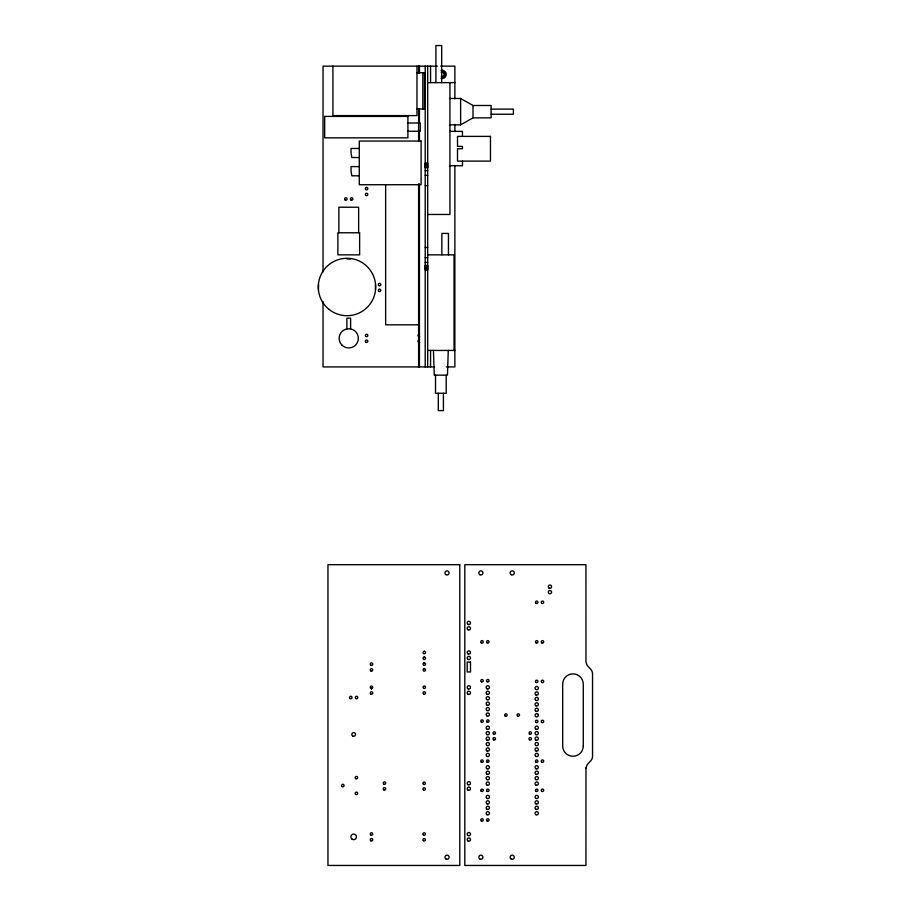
<?xml version="1.0" encoding="UTF-8"?>
<svg xmlns="http://www.w3.org/2000/svg" width="911" height="911" viewBox="0 0 911 911"><rect width="100%" height="100%" fill="white"/><g stroke="black" fill="none" stroke-linecap="round" stroke-linejoin="round"><path stroke-width="1.37" d="M318.474 289.459L318.554 284.517M375.412 289.459L375.491 284.517M448.28 350.439L447.449 375.161L434.274 375.161L433.442 350.439M449.932 124.853L460.636 124.853L473.003 117.849L491.131 117.849L491.131 105.494L473.003 105.494L460.636 98.479L449.932 98.479M366.279 187.495A1.241 1.241 0 0 1 367.782 189.01A1.241 1.241 0 0 1 365.721 189.556A1.241 1.241 0 0 1 366.279 187.495L366.598 187.45M423.979 651.331A1.241 1.241 0 0 1 425.494 652.845A1.241 1.241 0 0 1 423.421 653.403A1.241 1.241 0 0 1 423.979 651.331L424.298 651.285M423.979 657.093A1.241 1.241 0 0 1 425.494 658.607A1.241 1.241 0 0 1 423.421 659.165A1.241 1.241 0 0 1 423.979 657.093L424.298 657.059M423.979 662.946A1.241 1.241 0 0 1 425.494 664.461A1.241 1.241 0 0 1 423.421 665.019A1.241 1.241 0 0 1 423.979 662.946L424.298 662.912M423.979 668.72A1.241 1.241 0 0 1 425.494 670.234A1.241 1.241 0 0 1 423.421 670.781A1.241 1.241 0 0 1 423.979 668.72L424.298 668.674M437.314 66.15L323.029 66.15L323.029 271.865M440.696 66.15L454.874 66.15L454.874 98.787M416.965 72.743L425.209 72.743M427.68 82.628L454.874 82.628M416.965 109.001L425.209 109.001M491.131 109.115L513.383 109.115L513.383 114.217L491.131 114.217M407.9 123.008L420.267 123.008L420.267 131.252L407.9 131.252M449.932 131.378L462.446 131.378L462.446 136.388M359.287 148.47L351.042 148.47L351.042 153.002L351.862 157.535L359.287 157.535M425.209 163.035L427.68 163.035M425.209 163.604L427.68 163.604M425.209 164.174L427.68 164.174M425.209 164.743L427.68 164.743M425.209 165.29L427.68 165.29M449.932 165.734L462.446 165.734L462.446 161.11M425.209 165.813L427.68 165.813M425.209 166.326L427.68 166.326M359.287 166.599L351.042 166.599L351.042 171.211L351.862 175.812L359.287 175.812M425.209 166.815L427.68 166.815M425.209 167.271L427.68 167.271M425.209 167.692L427.68 167.692M425.209 170.676L427.68 170.676M425.209 175.333L427.68 175.333M425.209 185.639L427.68 185.639M427.68 214.472L449.932 214.472L449.932 82.628M425.209 247.439L427.68 247.439M427.68 254.852L454.042 254.852L454.042 350.439M425.209 257.733L427.68 257.733M347.023 258.975L350.484 258.975M425.209 262.402L427.68 262.402M425.209 265.374L427.68 265.374M425.209 265.807L427.68 265.807M425.209 266.263L427.68 266.263M425.209 266.741L427.68 266.741M425.209 267.253L427.68 267.253M425.209 267.788L427.68 267.788M425.209 268.335L427.68 268.335M425.209 268.893L427.68 268.893M425.209 269.462L427.68 269.462M425.209 270.043L427.68 270.043M418.616 324.817L385.649 324.817L385.649 184.728M427.68 350.439L454.874 350.439M434.615 366.917L323.029 366.917L323.029 301.655M446.367 366.917L454.874 366.917L454.874 165.46M538.299 714.839L538.355 715.26A1.651 1.651 0 0 1 535.884 716.695A1.651 1.651 0 0 1 535.884 713.837A1.651 1.651 0 0 1 538.355 715.26M473.003 105.494L473.003 117.849M460.636 98.479L460.636 124.853M454.874 124.317L454.874 131.412M448.451 254.852L448.451 233.432L441.858 233.432L441.858 254.852M446.196 375.161L446.196 393.29L435.526 393.29L435.526 375.161M443.418 393.29L443.418 410.599L438.305 410.599L438.305 393.29M441.687 82.628L441.687 45.55L435.913 45.55L435.913 82.628M430.561 66.15L430.561 82.628M430.561 350.439L430.561 366.917M427.68 66.15L427.68 366.917M425.209 66.15L425.209 366.917M424.469 72.743L424.469 109.001M422.818 72.743L422.818 109.001M419.436 66.15L419.436 73.244M419.436 108.716L419.436 122.905M419.436 131.412L419.436 141.342M419.436 183.908L419.436 366.917M418.616 66.15L418.616 73.244M418.616 108.716L418.616 141.342M418.616 183.908L418.616 366.917M416.965 66.15L416.965 115.595L332.914 115.595L332.914 66.15M371.517 687.623L371.517 689.274M358.638 232.772L358.638 207.23L338.869 207.23L338.869 232.772M350.61 329.247L350.61 318.19L346.897 318.19L346.897 329.247M441.026 70.409A4.122 4.122 0 0 1 446.219 74.395A4.122 4.122 0 0 1 441.026 78.369M441.368 71.684A2.801 2.801 0 0 1 444.898 74.395A2.801 2.801 0 0 1 441.368 77.093M441.243 72.538A2.061 2.061 0 0 1 444.158 74.326A2.061 2.061 0 0 1 441.38 76.342M419.664 342.399A1.241 1.241 0 0 1 418.035 341.306A1.241 1.241 0 0 1 419.504 340.008M419.664 336.626A1.241 1.241 0 0 1 418.035 335.544A1.241 1.241 0 0 1 419.504 334.246M585.967 767.996L585.944 865.45L464.815 865.45L464.815 564.683L585.944 564.683L585.967 662.138L587.139 665.337L590.613 669.198A6.593 6.593 0 0 1 592.537 673.867L592.537 756.267A6.593 6.593 0 0 1 590.613 760.924L587.139 764.784L585.967 767.996M407.9 116.414L324.669 116.414L324.669 137.846L407.9 137.846L407.9 116.414M490.471 136.388L457.504 136.388L457.504 146.386L462.446 146.386L462.446 148.744L457.504 148.744L457.504 161.11L490.471 161.11L490.471 136.388M421.087 141.057L359.287 141.057L359.287 184.728L421.087 184.728L421.087 141.057M359.629 232.772L337.879 232.772L337.879 254.852L359.629 254.852L359.629 232.772M459.793 564.683L327.949 564.683L327.949 865.45L459.793 865.45L459.793 564.683M470.497 662.081L467.195 662.081L467.195 671.976L470.497 671.976L470.497 662.081M583.279 745.961L583.279 684.161A10.306 10.306 0 0 0 572.985 673.867A10.306 10.306 0 0 0 562.679 684.161L562.679 745.961A10.306 10.306 0 0 0 572.985 756.267A10.306 10.306 0 0 0 583.279 745.961M329.133 309.478A28.708 28.708 0 0 0 375.378 291.201A28.708 28.708 0 0 0 336.421 260.295A28.708 28.708 0 0 0 329.133 309.478M535.884 729.187A1.651 1.651 0 0 0 538.355 727.764A1.651 1.651 0 0 0 535.884 726.329A1.651 1.651 0 0 0 535.884 729.187M535.884 734.619A1.651 1.651 0 0 0 538.355 733.196A1.651 1.651 0 0 0 535.884 731.772A1.651 1.651 0 0 0 535.884 734.619M535.884 740.062A1.651 1.651 0 0 0 538.355 738.639A1.651 1.651 0 0 0 535.884 737.204A1.651 1.651 0 0 0 535.884 740.062M535.884 745.505A1.651 1.651 0 0 0 538.355 744.071A1.651 1.651 0 0 0 535.884 742.647A1.651 1.651 0 0 0 535.884 745.505M535.884 750.937A1.651 1.651 0 0 0 538.355 749.514A1.651 1.651 0 0 0 535.884 748.09A1.651 1.651 0 0 0 535.884 750.937M535.543 756.119A1.651 1.651 0 0 0 538.299 755.378A1.651 1.651 0 0 0 536.272 753.363A1.651 1.651 0 0 0 535.543 756.119M486.975 729.187A1.651 1.651 0 0 0 489.446 727.764A1.651 1.651 0 0 0 486.975 726.329A1.651 1.651 0 0 0 486.975 729.187M486.975 734.619A1.651 1.651 0 0 0 489.446 733.196A1.651 1.651 0 0 0 486.975 731.772A1.651 1.651 0 0 0 486.975 734.619M486.975 740.062A1.651 1.651 0 0 0 489.446 738.639A1.651 1.651 0 0 0 486.975 737.204A1.651 1.651 0 0 0 486.975 740.062M486.975 745.505A1.651 1.651 0 0 0 489.446 744.071A1.651 1.651 0 0 0 486.975 742.647A1.651 1.651 0 0 0 486.975 745.505M486.975 750.937A1.651 1.651 0 0 0 489.446 749.514A1.651 1.651 0 0 0 486.975 748.09A1.651 1.651 0 0 0 486.975 750.937M486.633 756.119A1.651 1.651 0 0 0 489.389 755.378A1.651 1.651 0 0 0 487.374 753.363A1.651 1.651 0 0 0 486.633 756.119M535.884 768.736A1.651 1.651 0 0 0 538.355 767.313A1.651 1.651 0 0 0 535.884 765.889A1.651 1.651 0 0 0 535.884 768.736M535.884 774.179A1.651 1.651 0 0 0 538.355 772.756A1.651 1.651 0 0 0 535.884 771.321A1.651 1.651 0 0 0 535.884 774.179M535.884 779.611A1.651 1.651 0 0 0 538.355 778.188A1.651 1.651 0 0 0 535.884 776.764A1.651 1.651 0 0 0 535.884 779.611M535.884 785.054A1.651 1.651 0 0 0 538.355 783.631A1.651 1.651 0 0 0 535.884 782.196A1.651 1.651 0 0 0 535.884 785.054M486.975 768.736A1.651 1.651 0 0 0 489.446 767.313A1.651 1.651 0 0 0 486.975 765.889A1.651 1.651 0 0 0 486.975 768.736M486.975 774.179A1.651 1.651 0 0 0 489.446 772.756A1.651 1.651 0 0 0 486.975 771.321A1.651 1.651 0 0 0 486.975 774.179M486.975 779.611A1.651 1.651 0 0 0 489.446 778.188A1.651 1.651 0 0 0 486.975 776.764A1.651 1.651 0 0 0 486.975 779.611M486.975 785.054A1.651 1.651 0 0 0 489.446 783.631A1.651 1.651 0 0 0 486.975 782.196A1.651 1.651 0 0 0 486.975 785.054M535.884 798.4A1.651 1.651 0 0 0 538.355 796.977A1.651 1.651 0 0 0 535.884 795.554A1.651 1.651 0 0 0 535.884 798.4M535.884 803.844A1.651 1.651 0 0 0 538.355 802.42A1.651 1.651 0 0 0 535.884 800.985A1.651 1.651 0 0 0 535.884 803.844M535.884 809.275A1.651 1.651 0 0 0 538.355 807.852A1.651 1.651 0 0 0 535.884 806.429A1.651 1.651 0 0 0 535.884 809.275M535.884 814.719A1.651 1.651 0 0 0 538.355 813.295A1.651 1.651 0 0 0 535.884 811.86A1.651 1.651 0 0 0 535.884 814.719M486.975 798.4A1.651 1.651 0 0 0 489.446 796.977A1.651 1.651 0 0 0 486.975 795.554A1.651 1.651 0 0 0 486.975 798.4M486.975 803.844A1.651 1.651 0 0 0 489.446 802.42A1.651 1.651 0 0 0 486.975 800.985A1.651 1.651 0 0 0 486.975 803.844M486.975 809.275A1.651 1.651 0 0 0 489.446 807.852A1.651 1.651 0 0 0 486.975 806.429A1.651 1.651 0 0 0 486.975 809.275M486.975 814.719A1.651 1.651 0 0 0 489.446 813.295A1.651 1.651 0 0 0 486.975 811.86A1.651 1.651 0 0 0 486.975 814.719M486.975 688.807A1.651 1.651 0 0 0 489.446 687.384A1.651 1.651 0 0 0 486.975 685.949A1.651 1.651 0 0 0 486.975 688.807M486.975 694.25A1.651 1.651 0 0 0 489.446 692.815A1.651 1.651 0 0 0 486.975 691.392A1.651 1.651 0 0 0 486.975 694.25M486.975 699.682A1.651 1.651 0 0 0 489.446 698.259A1.651 1.651 0 0 0 486.975 696.835A1.651 1.651 0 0 0 486.975 699.682M486.975 705.125A1.651 1.651 0 0 0 489.446 703.702A1.651 1.651 0 0 0 486.975 702.267A1.651 1.651 0 0 0 486.975 705.125M486.975 710.557A1.651 1.651 0 0 0 489.446 709.134A1.651 1.651 0 0 0 486.975 707.71A1.651 1.651 0 0 0 486.975 710.557M486.633 715.739A1.651 1.651 0 0 0 489.389 714.998A1.651 1.651 0 0 0 487.374 712.983A1.651 1.651 0 0 0 486.633 715.739M535.543 689.24A1.651 1.651 0 0 0 538.299 688.5A1.651 1.651 0 0 0 536.272 686.473A1.651 1.651 0 0 0 535.543 689.24M535.884 694.934A1.651 1.651 0 0 0 538.355 693.51A1.651 1.651 0 0 0 535.884 692.087A1.651 1.651 0 0 0 535.884 694.934M535.884 700.377A1.651 1.651 0 0 0 538.355 698.942A1.651 1.651 0 0 0 535.884 697.519A1.651 1.651 0 0 0 535.884 700.377M535.884 705.809A1.651 1.651 0 0 0 538.355 704.385A1.651 1.651 0 0 0 535.884 702.962A1.651 1.651 0 0 0 535.884 705.809M535.884 711.252A1.651 1.651 0 0 0 538.355 709.828A1.651 1.651 0 0 0 535.884 708.394A1.651 1.651 0 0 0 535.884 711.252M467.685 835.319A1.651 1.651 0 0 0 470.44 834.578A1.651 1.651 0 0 0 468.425 832.563A1.651 1.651 0 0 0 467.685 835.319M468.026 841.012A1.651 1.651 0 0 0 470.497 839.589A1.651 1.651 0 0 0 468.026 838.166A1.651 1.651 0 0 0 468.026 841.012M468.026 688.807A1.651 1.651 0 0 0 470.497 687.384A1.651 1.651 0 0 0 468.026 685.949A1.651 1.651 0 0 0 468.026 688.807M468.026 694.25A1.651 1.651 0 0 0 470.497 692.815A1.651 1.651 0 0 0 468.026 691.392A1.651 1.651 0 0 0 468.026 694.25M468.026 784.69A1.651 1.651 0 0 0 470.497 783.255A1.651 1.651 0 0 0 468.026 781.832A1.651 1.651 0 0 0 468.026 784.69M468.026 790.122A1.651 1.651 0 0 0 470.497 788.698A1.651 1.651 0 0 0 468.026 787.275A1.651 1.651 0 0 0 468.026 790.122M549.105 593.551A1.651 1.651 0 0 0 551.576 592.116A1.651 1.651 0 0 0 549.105 590.692A1.651 1.651 0 0 0 549.105 593.551M549.105 588.107A1.651 1.651 0 0 0 551.576 586.684A1.651 1.651 0 0 0 549.105 585.249A1.651 1.651 0 0 0 549.105 588.107M511.128 858.971A2.061 2.061 0 0 0 514.26 857.262A2.061 2.061 0 0 0 511.208 855.406A2.061 2.061 0 0 0 511.128 858.971M479.858 858.993A2.061 2.061 0 0 0 482.944 857.205A2.061 2.061 0 0 0 479.858 855.429A2.061 2.061 0 0 0 479.858 858.993M511.162 574.704A2.061 2.061 0 0 0 514.26 572.917A2.061 2.061 0 0 0 511.162 571.14A2.061 2.061 0 0 0 511.162 574.704M479.858 574.704A2.061 2.061 0 0 0 482.944 572.917A2.061 2.061 0 0 0 479.858 571.14A2.061 2.061 0 0 0 479.858 574.704M468.026 653.95A1.651 1.651 0 0 0 470.497 652.527A1.651 1.651 0 0 0 468.026 651.092A1.651 1.651 0 0 0 468.026 653.95M468.026 659.393A1.651 1.651 0 0 0 470.497 657.958A1.651 1.651 0 0 0 468.026 656.535A1.651 1.651 0 0 0 468.026 659.393M468.026 624.365A1.651 1.651 0 0 0 470.497 622.942A1.651 1.651 0 0 0 468.026 621.507A1.651 1.651 0 0 0 468.026 624.365M468.026 629.808A1.651 1.651 0 0 0 470.497 628.374A1.651 1.651 0 0 0 468.026 626.95A1.651 1.651 0 0 0 468.026 629.808M517.676 716.137A1.241 1.241 0 0 0 519.521 715.067A1.241 1.241 0 0 0 517.676 713.996A1.241 1.241 0 0 0 517.676 716.137M505.058 715.944A1.241 1.241 0 0 0 507.12 715.386A1.241 1.241 0 0 0 505.605 713.871A1.241 1.241 0 0 0 505.058 715.944M487.18 722.172A1.241 1.241 0 0 0 489.036 721.102A1.241 1.241 0 0 0 487.18 720.032A1.241 1.241 0 0 0 487.18 722.172M481.418 722.172A1.241 1.241 0 0 0 483.263 721.102A1.241 1.241 0 0 0 481.418 720.032A1.241 1.241 0 0 0 481.418 722.172M487.18 762.2A1.241 1.241 0 0 0 489.036 761.129A1.241 1.241 0 0 0 487.18 760.059A1.241 1.241 0 0 0 487.18 762.2M481.259 762.097A1.241 1.241 0 0 0 483.251 761.323A1.241 1.241 0 0 0 481.589 759.979A1.241 1.241 0 0 0 481.259 762.097M487.18 791.374A1.241 1.241 0 0 0 489.036 790.304A1.241 1.241 0 0 0 487.18 789.233A1.241 1.241 0 0 0 487.18 791.374M481.213 791.226A1.241 1.241 0 0 0 483.24 790.554A1.241 1.241 0 0 0 481.646 789.131A1.241 1.241 0 0 0 481.213 791.226M536.089 791.374A1.241 1.241 0 0 0 537.934 790.304A1.241 1.241 0 0 0 536.089 789.233A1.241 1.241 0 0 0 536.089 791.374M541.658 791.226A1.241 1.241 0 0 0 543.685 790.543A1.241 1.241 0 0 0 542.079 789.131A1.241 1.241 0 0 0 541.658 791.226M536.089 762.2A1.241 1.241 0 0 0 537.934 761.129A1.241 1.241 0 0 0 536.089 760.059A1.241 1.241 0 0 0 536.089 762.2M541.738 762.131A1.241 1.241 0 0 0 543.696 761.266A1.241 1.241 0 0 0 541.977 760.002A1.241 1.241 0 0 0 541.738 762.131M535.873 722.366A1.241 1.241 0 0 0 537.911 721.706A1.241 1.241 0 0 0 536.317 720.271A1.241 1.241 0 0 0 535.873 722.366M541.851 722.514A1.241 1.241 0 0 0 543.708 721.444A1.241 1.241 0 0 0 541.851 720.373A1.241 1.241 0 0 0 541.851 722.514M529.462 739.755A1.241 1.241 0 0 0 531.466 739.003A1.241 1.241 0 0 0 529.803 737.648A1.241 1.241 0 0 0 529.462 739.755M493.637 739.869A1.241 1.241 0 0 0 495.493 738.798A1.241 1.241 0 0 0 493.637 737.728A1.241 1.241 0 0 0 493.637 739.869M493.5 734.004A1.241 1.241 0 0 0 495.482 733.196A1.241 1.241 0 0 0 493.796 731.886A1.241 1.241 0 0 0 493.5 734.004M529.633 734.107A1.241 1.241 0 0 0 531.477 733.036A1.241 1.241 0 0 0 529.633 731.966A1.241 1.241 0 0 0 529.633 734.107M535.896 603.219A1.241 1.241 0 0 0 537.911 602.524A1.241 1.241 0 0 0 536.294 601.123A1.241 1.241 0 0 0 535.896 603.219M536.089 642.915A1.241 1.241 0 0 0 537.934 641.845A1.241 1.241 0 0 0 536.089 640.775A1.241 1.241 0 0 0 536.089 642.915M536.089 682.464A1.241 1.241 0 0 0 537.934 681.394A1.241 1.241 0 0 0 536.089 680.323A1.241 1.241 0 0 0 536.089 682.464M541.851 682.464A1.241 1.241 0 0 0 543.708 681.394A1.241 1.241 0 0 0 541.851 680.323A1.241 1.241 0 0 0 541.851 682.464M541.851 642.915A1.241 1.241 0 0 0 543.708 641.845A1.241 1.241 0 0 0 541.851 640.775A1.241 1.241 0 0 0 541.851 642.915M541.851 603.355A1.241 1.241 0 0 0 543.708 602.285A1.241 1.241 0 0 0 541.851 601.214A1.241 1.241 0 0 0 541.851 603.355M486.964 642.756A1.241 1.241 0 0 0 489.013 642.107A1.241 1.241 0 0 0 487.419 640.661A1.241 1.241 0 0 0 486.964 642.756M481.293 642.824A1.241 1.241 0 0 0 483.263 641.993A1.241 1.241 0 0 0 481.543 640.706A1.241 1.241 0 0 0 481.293 642.824M487.18 681.781A1.241 1.241 0 0 0 489.036 680.711A1.241 1.241 0 0 0 487.18 679.64A1.241 1.241 0 0 0 487.18 681.781M481.418 681.781A1.241 1.241 0 0 0 483.263 680.711A1.241 1.241 0 0 0 481.418 679.64A1.241 1.241 0 0 0 481.418 681.781M481.418 821.039A1.241 1.241 0 0 0 483.263 819.968A1.241 1.241 0 0 0 481.418 818.898A1.241 1.241 0 0 0 481.418 821.039M487.18 821.039A1.241 1.241 0 0 0 489.036 819.968A1.241 1.241 0 0 0 487.18 818.898A1.241 1.241 0 0 0 487.18 821.039M351.988 839.099A2.801 2.801 0 0 0 356.452 837.209A2.801 2.801 0 0 0 352.58 834.294A2.801 2.801 0 0 0 351.988 839.099M352.751 736.031A1.856 1.856 0 0 0 355.529 734.425A1.856 1.856 0 0 0 352.751 732.82A1.856 1.856 0 0 0 352.751 736.031M342.217 786.592A1.241 1.241 0 0 0 344.073 785.521A1.241 1.241 0 0 0 342.217 784.451A1.241 1.241 0 0 0 342.217 786.592M355.814 794.438A1.241 1.241 0 0 0 357.67 793.367A1.241 1.241 0 0 0 355.814 792.297A1.241 1.241 0 0 0 355.814 794.438M355.814 778.734A1.241 1.241 0 0 0 357.67 777.664A1.241 1.241 0 0 0 355.814 776.593A1.241 1.241 0 0 0 355.814 778.734M350.166 698.578A1.241 1.241 0 0 0 352.022 697.507A1.241 1.241 0 0 0 350.166 696.437A1.241 1.241 0 0 0 350.166 698.578M355.939 698.578A1.241 1.241 0 0 0 357.795 697.507A1.241 1.241 0 0 0 355.939 696.437A1.241 1.241 0 0 0 355.939 698.578M370.891 840.819A1.241 1.241 0 0 0 372.747 839.748A1.241 1.241 0 0 0 370.891 838.678A1.241 1.241 0 0 0 370.891 840.819M370.64 834.863A1.241 1.241 0 0 0 372.701 834.305A1.241 1.241 0 0 0 371.187 832.791A1.241 1.241 0 0 0 370.64 834.863M383.861 789.939A1.241 1.241 0 0 0 385.717 788.869A1.241 1.241 0 0 0 383.861 787.799A1.241 1.241 0 0 0 383.861 789.939M383.861 784.166A1.241 1.241 0 0 0 385.717 783.096A1.241 1.241 0 0 0 383.861 782.025A1.241 1.241 0 0 0 383.861 784.166M445.866 858.925A2.061 2.061 0 0 0 449.077 857.342A2.061 2.061 0 0 0 446.105 855.361A2.061 2.061 0 0 0 445.866 858.925M445.821 574.613A2.061 2.061 0 0 0 449.066 573.121A2.061 2.061 0 0 0 446.162 571.06A2.061 2.061 0 0 0 445.821 574.613M423.683 694.057A1.241 1.241 0 0 0 425.539 692.986A1.241 1.241 0 0 0 423.683 691.916A1.241 1.241 0 0 0 423.683 694.057M423.683 688.283A1.241 1.241 0 0 0 425.539 687.213A1.241 1.241 0 0 0 423.683 686.142A1.241 1.241 0 0 0 423.683 688.283M423.364 840.682A1.241 1.241 0 0 0 425.391 839.988A1.241 1.241 0 0 0 423.786 838.587A1.241 1.241 0 0 0 423.364 840.682M423.364 834.92A1.241 1.241 0 0 0 425.391 834.225A1.241 1.241 0 0 0 423.786 832.813A1.241 1.241 0 0 0 423.364 834.92M370.891 694.057A1.241 1.241 0 0 0 372.747 692.986A1.241 1.241 0 0 0 370.891 691.916A1.241 1.241 0 0 0 370.891 694.057M370.891 688.283A1.241 1.241 0 0 0 372.747 687.213A1.241 1.241 0 0 0 370.891 686.142A1.241 1.241 0 0 0 370.891 688.283M423.364 789.962A1.241 1.241 0 0 0 425.391 789.268A1.241 1.241 0 0 0 423.786 787.856A1.241 1.241 0 0 0 423.364 789.962M423.364 784.189A1.241 1.241 0 0 0 425.391 783.494A1.241 1.241 0 0 0 423.786 782.093A1.241 1.241 0 0 0 423.364 784.189M370.891 670.986A1.241 1.241 0 0 0 372.747 669.915A1.241 1.241 0 0 0 370.891 668.845A1.241 1.241 0 0 0 370.891 670.986M370.891 665.212A1.241 1.241 0 0 0 372.747 664.142A1.241 1.241 0 0 0 370.891 663.071A1.241 1.241 0 0 0 370.891 665.212M341.967 345.132A9.6 9.6 0 0 0 358.023 340.828A9.6 9.6 0 0 0 346.271 329.065A9.6 9.6 0 0 0 341.967 345.132M345.246 200.056A1.241 1.241 0 0 0 347.102 198.985A1.241 1.241 0 0 0 345.246 197.915A1.241 1.241 0 0 0 345.246 200.056M351.02 200.056A1.241 1.241 0 0 0 352.876 198.985A1.241 1.241 0 0 0 351.02 197.915A1.241 1.241 0 0 0 351.02 200.056M365.971 342.297A1.241 1.241 0 0 0 367.828 341.226A1.241 1.241 0 0 0 365.971 340.156A1.241 1.241 0 0 0 365.971 342.297M365.721 336.33A1.241 1.241 0 0 0 367.782 335.772A1.241 1.241 0 0 0 366.279 334.257A1.241 1.241 0 0 0 365.721 336.33M378.942 291.406A1.241 1.241 0 0 0 380.798 290.336A1.241 1.241 0 0 0 378.942 289.265A1.241 1.241 0 0 0 378.942 291.406M378.942 285.633A1.241 1.241 0 0 0 380.798 284.562A1.241 1.241 0 0 0 378.942 283.492A1.241 1.241 0 0 0 378.942 285.633M365.971 195.523A1.241 1.241 0 0 0 367.828 194.453A1.241 1.241 0 0 0 365.971 193.383A1.241 1.241 0 0 0 365.971 195.523"/></g></svg>
